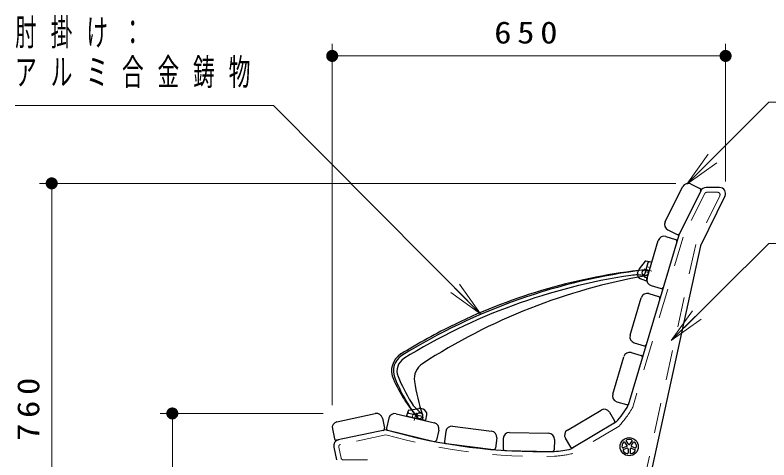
# Model space of a CAD drawing. Units: millimetres on the paper, scale 1:20. Extents: x -365 to 12, y -47 to 257.
# Drawn here: x -148.8 to -86.3, y 119.9 to 156.8 of the extents above; entities that cross this region are included whole.
import ezdxf

# ---------------------------------------------------------------- set-up
doc = ezdxf.new("R2010")
doc.units = ezdxf.units.MM
doc.linetypes.add('USER1', pattern=[4.5, 2.5, -2])
doc.linetypes.add('USER2', pattern=[6, 3, -1, 1, -1])
doc.layers.add('LY_1', color=7, linetype='Continuous', lineweight=25)
doc.styles.add('ＭＳ ゴシック', font='')
doc.styles.get('ＭＳ ゴシック').set_extended_font_data('MS Gothic')

# ---------------------------------------------------------------- blocks, each defined once
blk = doc.blocks.new('filled_dot')
at = {"color": 0, "linetype": 'Continuous', "lineweight": -2, "const_width": 1.25}
blk.add_lwpolyline([(-0.625, 0, 1), (0.625, 0, 1)], format="xyb", close=True, dxfattribs=at)

msp = doc.modelspace()

# ---------------------------------------------------------------- linework, layer by layer
at = {"layer": 'LY_1', "lineweight": 13}
for p, q in [((-122.528, 124.455), (-122.528, 154.436)), ((-89.913, 143.023), (-89.913, 154.436)), ((-122.528, 153.436), (-89.913, 153.436)), ((-93.117, 142.804), (-91.349, 145.279)), ((-93.117, 142.804), (-90.995, 144.926)), ((-90.642, 144.572), (-93.117, 142.804)), ((-94.033, 142.865), (-146.782, 142.865)), ((-145.782, 105.023), (-145.782, 142.865)), ((-111.983, 134.514), (-110.225, 132.032)), ((-110.225, 132.032), (-112.693, 133.81)), ((-110.225, 132.032), (-112.338, 134.162)), ((-94.43, 129.831), (-92.654, 132.3)), ((-94.43, 129.831), (-92.302, 131.945)), ((-91.95, 131.591), (-94.43, 129.831)), ((-123.277, 123.777), (-136.782, 123.777)), ((-135.782, 105.523), (-135.782, 123.777))]:
    msp.add_line(p, q, dxfattribs=at)
at = {"layer": 'LY_1', "color": 4}
for p, q in [((-94.923, 139.674), (-93.481, 142.587)), ((-92.811, 142.813), (-92.049, 142.436)), ((-90.413, 142.523), (-91.528, 142.523)), ((-91.977, 142.245), (-93.8, 138.56)), ((-89.965, 141.802), (-92.007, 137.673)), ((-94.696, 139.004), (-93.934, 138.627)), ((-93.8, 138.56), (-97.978, 124.467)), ((-96.418, 135.008), (-95.494, 138.124)), ((-94.872, 138.461), (-94.057, 138.22)), ((-92.007, 137.673), (-96.416, 117.495)), ((-96.08, 134.387), (-95.265, 134.145)), ((-97.825, 130.262), (-96.901, 133.378)), ((-96.279, 133.716), (-95.464, 133.474)), ((-97.487, 129.641), (-96.672, 129.399)), ((-97.729, 128.826), (-96.914, 128.584)), ((-99.274, 125.373), (-98.35, 128.489)), ((-98.937, 124.751), (-98.122, 124.51)), ((-122.132, 123.091), (-118.953, 123.767)), ((-117.22, 123.758), (-114.059, 123.001)), ((-103.025, 122.404), (-100.231, 124.064)), ((-99.546, 123.889), (-99.112, 123.158)), ((-118.36, 123.381), (-118.183, 122.55)), ((-117.822, 123.388), (-118.02, 122.562)), ((-112.547, 122.724), (-109.323, 122.311)), ((-99.001, 123.049), (-102.722, 120.839)), ((-122.517, 122.498), (-122.34, 121.666)), ((-118.057, 122.423), (-122.163, 121.551)), ((-117.91, 122.381), (-114.068, 121.461)), ((-113.689, 122.398), (-113.887, 121.572)), ((-113.106, 122.292), (-113.214, 121.449)), ((-107.837, 122.201), (-104.588, 122.133)), ((-113.084, 121.281), (-109.166, 120.779)), ((-108.891, 121.752), (-108.999, 120.908)), ((-108.348, 121.711), (-108.365, 120.861)), ((-104.099, 121.623), (-104.116, 120.773)), ((-103.2, 121.719), (-102.766, 120.988)), ((-122.397, 120.99), (-122.169, 119.919)), ((-108.219, 120.708), (-104.27, 120.626))]:
    msp.add_line(p, q, dxfattribs=at)
at = {"layer": 'LY_1', "linetype": 'USER1', "lineweight": 13}
for p, q in [((-91.646, 142.012), (-93.426, 138.414)), ((-90.574, 142.123), (-91.466, 142.123)), ((-90.395, 141.835), (-92.388, 137.807)), ((-93.426, 138.414), (-97.607, 124.312)), ((-92.388, 137.807), (-96.807, 117.58)), ((-96.169, 135.846), (-96.449, 135.956)), ((-96.282, 135.465), (-96.577, 135.525)), ((-115.879, 123.437), (-115.835, 123.735)), ((-115.493, 123.344), (-115.398, 123.63)), ((-98.747, 122.735), (-102.568, 120.466)), ((-118.072, 122.011), (-121.83, 121.213)), ((-121.985, 120.975), (-121.795, 120.082)), ((-119.591, 119.923), (-121.599, 119.923))]:
    msp.add_line(p, q, dxfattribs=at)
at = {"layer": 'LY_1'}
for p, q in [((-96.568, 136.404), (-97.075, 135.767)), ((-96.352, 136.284), (-96.675, 135.196)), ((-96.084, 136.317), (-96.518, 136.422)), ((-96.474, 134.816), (-96.048, 136.255)), ((-97.207, 135.423), (-97.145, 135.632)), ((-96.418, 135.008), (-96.611, 135.073)), ((-96.539, 134.784), (-96.957, 134.932)), ((-116.33, 123.599), (-116.204, 124.026)), ((-116.168, 123.815), (-115.064, 123.55)), ((-116.163, 124.062), (-115.358, 124.182)), ((-114.994, 124.125), (-115.206, 124.176)), ((-114.835, 123.187), (-116.294, 123.536)), ((-115.03, 123.234), (-114.989, 123.433)), ((-114.774, 123.227), (-114.694, 123.663)), ((-98.089, 121.146), (-98.264, 121.386)), ((-97.968, 121.234), (-98.142, 121.474)), ((-97.847, 121.234), (-97.672, 121.474)), ((-97.725, 121.146), (-97.551, 121.386)), ((-98.127, 121.031), (-98.409, 120.939)), ((-98.081, 120.888), (-98.363, 120.796)), ((-97.982, 120.817), (-97.982, 120.52)), ((-97.832, 120.817), (-97.832, 120.52)), ((-97.734, 120.888), (-97.452, 120.797)), ((-97.688, 121.031), (-97.406, 120.939))]:
    msp.add_line(p, q, dxfattribs=at)
at = {"layer": 'LY_1', "linetype": 'USER2', "lineweight": 13}
for p, q in [((-96.022, 135.595), (-96.663, 135.785)), ((-115.736, 123.184), (-115.58, 123.834))]:
    msp.add_line(p, q, dxfattribs=at)
at = {"layer": 'LY_1', "lineweight": 13}
for points in [[(-93.117, 142.804), (-86.328, 149.593), (-49.898, 149.593)], [(-110.225, 132.032), (-127.387, 149.334), (-148.82, 149.334)], [(-94.43, 129.831), (-86.317, 137.89), (-53.138, 137.89)]]:
    msp.add_lwpolyline(points, dxfattribs=at)
at = {"layer": 'LY_1', "color": 131}
for centre in [(-96.57, 135.447), (-115.279, 123.589)]:
    msp.add_circle(centre, 0.25, dxfattribs=at)
at = {"layer": 'LY_1'}
msp.add_circle((-97.907, 121.023), 0.75, dxfattribs=at)
at = {"layer": 'LY_1', "color": 4}
for centre, radius, start, end in [((-93.033, 142.365), 0.5, 63.67176, 153.67174), ((-91.528, 142.023), 0.5, 89.99998, 153.67177), ((-90.413, 142.023), 0.5, 333.67181, 89.99998), ((-92.116, 142.302), 0.15, 333.67178, 63.67176), ((-94.474, 139.452), 0.5, 153.67174, 243.67173), ((-95.014, 137.982), 0.5, 73.48721, 163.48719), ((-94.1, 138.076), 0.15, 343.48723, 73.48721), ((-93.868, 138.761), 0.15, 243.67174, 333.67178), ((-95.938, 134.866), 0.5, 163.48719, 253.48717), ((-95.223, 134.289), 0.15, 253.4872, 343.48723), ((-96.421, 133.236), 0.5, 73.48722, 163.4872), ((-95.507, 133.33), 0.15, 343.48724, 73.48722), ((-97.345, 130.12), 0.5, 163.4872, 253.48717), ((-96.63, 129.543), 0.15, 253.4872, 343.48724), ((-97.871, 128.347), 0.5, 73.48722, 163.4872), ((-96.956, 128.441), 0.15, 343.48724, 73.48722), ((-98.795, 125.231), 0.5, 163.4872, 253.48717), ((-104.529, 128.118), 7.5, 317.47953, 330.8675), ((-98.079, 124.653), 0.15, 253.4872, 343.48724), ((-118.849, 123.277), 0.5, 12.00001, 102), ((-117.336, 123.272), 0.5, 76.53198, 166.53197), ((-99.976, 123.634), 0.5, 30.7113, 120.71129), ((-99.241, 123.082), 0.15, 300.71132, 30.7113), ((-122.028, 122.602), 0.5, 102, 191.99998), ((-118.33, 122.519), 0.15, 282.00003, 12.00001), ((-117.875, 122.527), 0.15, 166.53197, 256.53202), ((-114.176, 122.515), 0.5, 346.532, 76.53198), ((-112.61, 122.228), 0.5, 82.6994, 172.69938), ((-105.285, 166.615), 46, 253.87962, 271.45227), ((-109.386, 121.815), 0.5, 352.69942, 82.6994), ((-107.848, 121.701), 0.5, 88.80454, 178.80452), ((-104.599, 121.633), 0.5, 358.80456, 88.80454), ((-102.77, 121.974), 0.5, 120.71129, 210.71127), ((-121.907, 121.094), 0.5, 102.00003, 191.9999), ((-122.194, 121.698), 0.15, 192, 282.00003), ((-114.033, 121.607), 0.15, 256.53202, 346.532), ((-113.065, 121.429), 0.15, 172.69938, 262.6994), ((-109.147, 120.927), 0.15, 262.69943, 352.69942), ((-108.216, 120.858), 0.15, 178.80452, 268.80455), ((-104.266, 120.776), 0.15, 268.80458, 358.80456), ((-104.529, 128.118), 7.5, 273.13215, 283.94301), ((-102.637, 121.064), 0.15, 210.71129, 300.71132)]:
    msp.add_arc(centre, radius, start, end, dxfattribs=at)
at = {"layer": 'LY_1', "linetype": 'USER1', "lineweight": 13}
for centre, radius, start, end in [((-91.466, 141.923), 0.2, 89.99998, 153.67185), ((-90.574, 141.923), 0.2, 333.67189, 89.99998), ((-104.529, 128.118), 7.9, 317.04647, 331.19235), ((-105.285, 166.615), 46.4, 254.00358, 271.46309), ((-121.789, 121.017), 0.2, 102.0002, 192.00002), ((-121.599, 120.123), 0.2, 191.99997, 269.99996), ((-104.529, 128.118), 7.9, 273.13215, 284.37604)]:
    msp.add_arc(centre, radius, start, end, dxfattribs=at)
at = {"layer": 'LY_1'}
for centre, radius, start, end in [((-96.529, 136.373), 0.05, 76.48721, 141.51692), ((-96.256, 136.256), 0.1, 76.48721, 163.48721), ((-96.096, 136.269), 0.05, 343.48721, 76.48721), ((-96.762, 135.518), 0.4, 141.51692, 163.48721), ((-96.824, 135.309), 0.4, 163.48721, 250.48721), ((-96.579, 135.168), 0.1, 163.48722, 251.48722), ((-96.522, 134.831), 0.05, 250.48721, 343.48721), ((-116.191, 123.717), 0.1, 76.532, 163.532), ((-116.156, 124.012), 0.05, 98.5023, 163.532), ((-115.299, 123.787), 0.4, 76.532, 98.5023), ((-115.087, 123.736), 0.4, 349.532, 76.532), ((-116.282, 123.585), 0.05, 163.532, 256.532), ((-115.087, 123.453), 0.1, 348.532, 76.532), ((-114.824, 123.236), 0.05, 256.532, 349.532), ((-97.907, 121.023), 0.6, 142.60129, 181.39829), ((-98.325, 121.342), 0.075, 35.9992, 142.60119), ((-98.082, 121.519), 0.075, 109.39743, 215.99999), ((-97.907, 121.023), 0.6, 70.6013, 109.39831), ((-97.733, 121.519), 0.075, 323.99919, 70.60119), ((-97.49, 121.342), 0.075, 37.39743, 144), ((-97.907, 121.023), 0.6, 358.60131, 37.39832), ((-98.432, 121.011), 0.075, 181.39744, 288), ((-98.34, 120.725), 0.075, 107.99919, 214.60118), ((-97.907, 121.023), 0.6, 214.60131, 253.39832), ((-98.15, 121.102), 0.075, 288, 35.99919), ((-98.057, 120.817), 0.075, 0, 107.99919), ((-97.907, 121.279), 0.075, 216, 323.99919), ((-97.757, 120.817), 0.075, 71.99999, 179.99919), ((-97.665, 121.102), 0.075, 143.99998, 251.99917), ((-97.907, 121.023), 0.6, 286.60131, 325.39832), ((-97.475, 120.725), 0.075, 325.39744, 72), ((-97.383, 121.011), 0.075, 251.99919, 358.6012), ((-98.057, 120.52), 0.075, 253.39744, 0.00001), ((-97.757, 120.52), 0.075, 179.99917, 286.60118)]:
    msp.add_arc(centre, radius, start, end, dxfattribs=at)
at = {"layer": 'LY_1', "color": 131}
for centre, radius, start, end in [((-90.416, 86.079), 50, 97.10647, 121.78019), ((-91.576, 88.462), 47.5, 96.06779, 115.96386), ((-90.416, 86.079), 49.7, 98.49646, 121.78019), ((-87.828, 85.963), 50, 100.01946, 122.97662), ((-97.279, 132.019), 3.25, 78.32659, 98.49646), ((-90.416, 86.079), 50.15, 115.96386, 121.78019), ((-115.959, 127.308), 1.65, 121.78019, 204.72751), ((-115.959, 127.308), 1.5, 121.78019, 202.24374), ((-115.959, 127.308), 1.5, 121.78019, 202.24374), ((-115.959, 127.308), 1.2, 121.78019, 202.24374), ((-114.226, 126.65), 1.5, 122.97662, 188.1376), ((-103.833, 132.892), 15, 204.72751, 219.10378), ((-103.463, 132.418), 15, 202.24374, 216.76929), ((-103.463, 132.418), 14.7, 202.24374, 211.62602), ((-100.862, 128.561), 15, 188.1376, 199.02687), ((-113.213, 126.414), 3.25, 211.62602, 233.82324)]:
    msp.add_arc(centre, radius, start, end, dxfattribs=at)

# ---------------------------------------------------------------- block references
at = {"layer": 'LY_1', "lineweight": 13, "xscale": 0.4, "yscale": 0.4}
msp.add_blockref('filled_dot', (-122.528, 153.436), dxfattribs=at)
for p, rotation in [((-89.913, 153.436), 180), ((-145.782, 142.865), 270), ((-135.782, 123.777), 270)]:
    msp.add_blockref('filled_dot', p, dxfattribs=dict(at, rotation=rotation))

# ---------------------------------------------------------------- texts
at = {"layer": 'LY_1', "style": 'ＭＳ ゴシック'}
for s, insert, char_height, attachment_point in [('\\T1.64;\\W0.6;肘掛け：', (-148.82, 155.284), 2.199, 4), ('\\T1.33;\\W1.15;650', (-106.236, 154.436), 1.833, 8), ('\\T1.64;\\W0.6;アルミ合金鋳物', (-148.82, 151.984), 2.199, 4)]:
    msp.add_mtext(s, dxfattribs=dict(at, insert=insert, char_height=char_height, attachment_point=attachment_point))
at = {"layer": 'LY_1', "insert": (-146.782, 124.359), "char_height": 1.833, "attachment_point": 8, "rotation": 90, "style": 'ＭＳ ゴシック'}
msp.add_mtext('\\T1.33;\\W1.15;760', dxfattribs=at)

doc.saveas('drawing.dxf')
